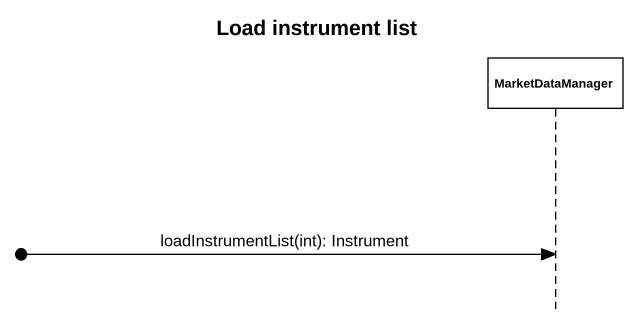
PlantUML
@startuml
title Load instrument list
hide footbox
participant MarketDataManager

[o-> MarketDataManager : loadInstrumentList(int): Instrument
@enduml
